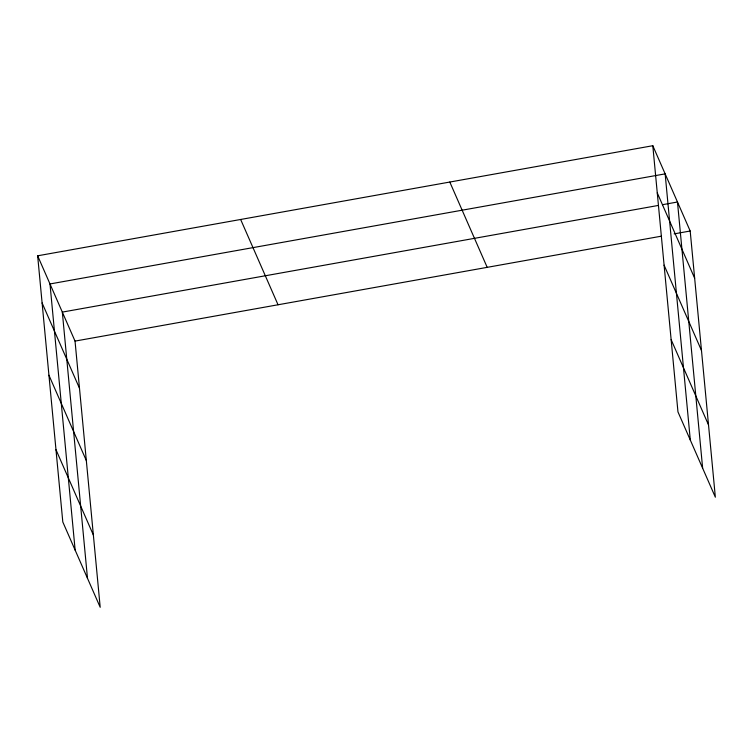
<?xml version="1.0" encoding="UTF-8"?>
<svg xmlns="http://www.w3.org/2000/svg" width="753" height="753" viewBox="0 0 753 753"><rect width="100%" height="100%" fill="white"/><g stroke="black" fill="none" stroke-linecap="round" stroke-linejoin="round"><path stroke-width="1.13" d="M37.65 255.804L75.036 341.1L100.196 607.285L62.81 521.989L37.65 255.804L652.804 145.715L690.19 231.011L715.35 497.196L677.964 411.9L652.804 145.715M657.981 205.503L62.32 312.1L87.489 578.276M662.565 204.684L677.474 202.011L702.643 468.197M75.036 341.1L661.52 236.15M674.133 233.891L690.19 231.011M657.265 192.881L694.643 278.186M664.09 265.16L701.476 350.456M671.13 339.622L708.517 424.918M449.805 182.047L487.191 267.343M240.649 219.481L278.036 304.777M42.112 302.97L79.498 388.266M48.945 375.248L86.322 460.544M55.976 449.71L93.363 535.006M690.303 440.044L665.144 173.868L49.99 283.956L75.149 550.132"/></g></svg>
